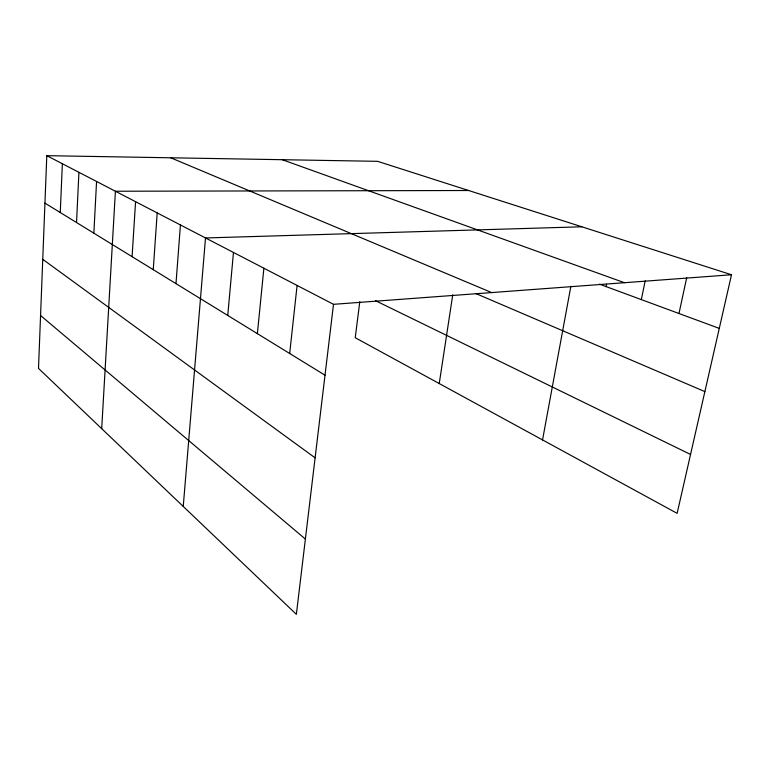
<?xml version="1.0" encoding="UTF-8"?>
<svg xmlns="http://www.w3.org/2000/svg" width="770" height="770" viewBox="0 0 770 770"><rect width="100%" height="100%" fill="white"/><g stroke="black" fill="none" stroke-linecap="round" stroke-linejoin="round"><path stroke-width="1.16" d="M46.797 155.665L38.5 368.387L296.363 614.335L333.506 304.323L46.797 155.665L377.618 161.334L731.5 274.755L677.128 513.349L355.23 337.712L359.792 301.715M60.262 212.539L62.37 163.74M76.528 222.54L78.925 172.326M93.853 233.175L96.568 181.479M101.698 428.659L115.404 191.239L468.641 190.508M132.084 256.67L135.568 201.692M153.249 269.673L157.186 212.905M175.984 283.639L180.43 224.956M183.241 506.439L205.503 237.959L581.851 226.794M227.747 315.44L233.464 252.454M257.373 333.641L263.889 268.23M289.674 353.488L297.095 285.449M439.237 383.547L452.741 294.852M542.542 439.911L570.888 286.219M606.115 286.594L606.568 284.265M641.343 299.607L645.183 280.838M678.976 313.506L686.705 277.691M333.506 304.323L731.5 274.755M282.272 159.708L624.47 282.706M599.503 284.159L719.276 328.386M170.748 157.792L491.664 292.571M475.976 293.601L704.877 391.603M375.481 300.675L690.555 454.454M44.949 203.126L325.007 375.202M42.754 259.336L315.113 457.842M40.56 315.498L305.382 539.058"/></g></svg>
